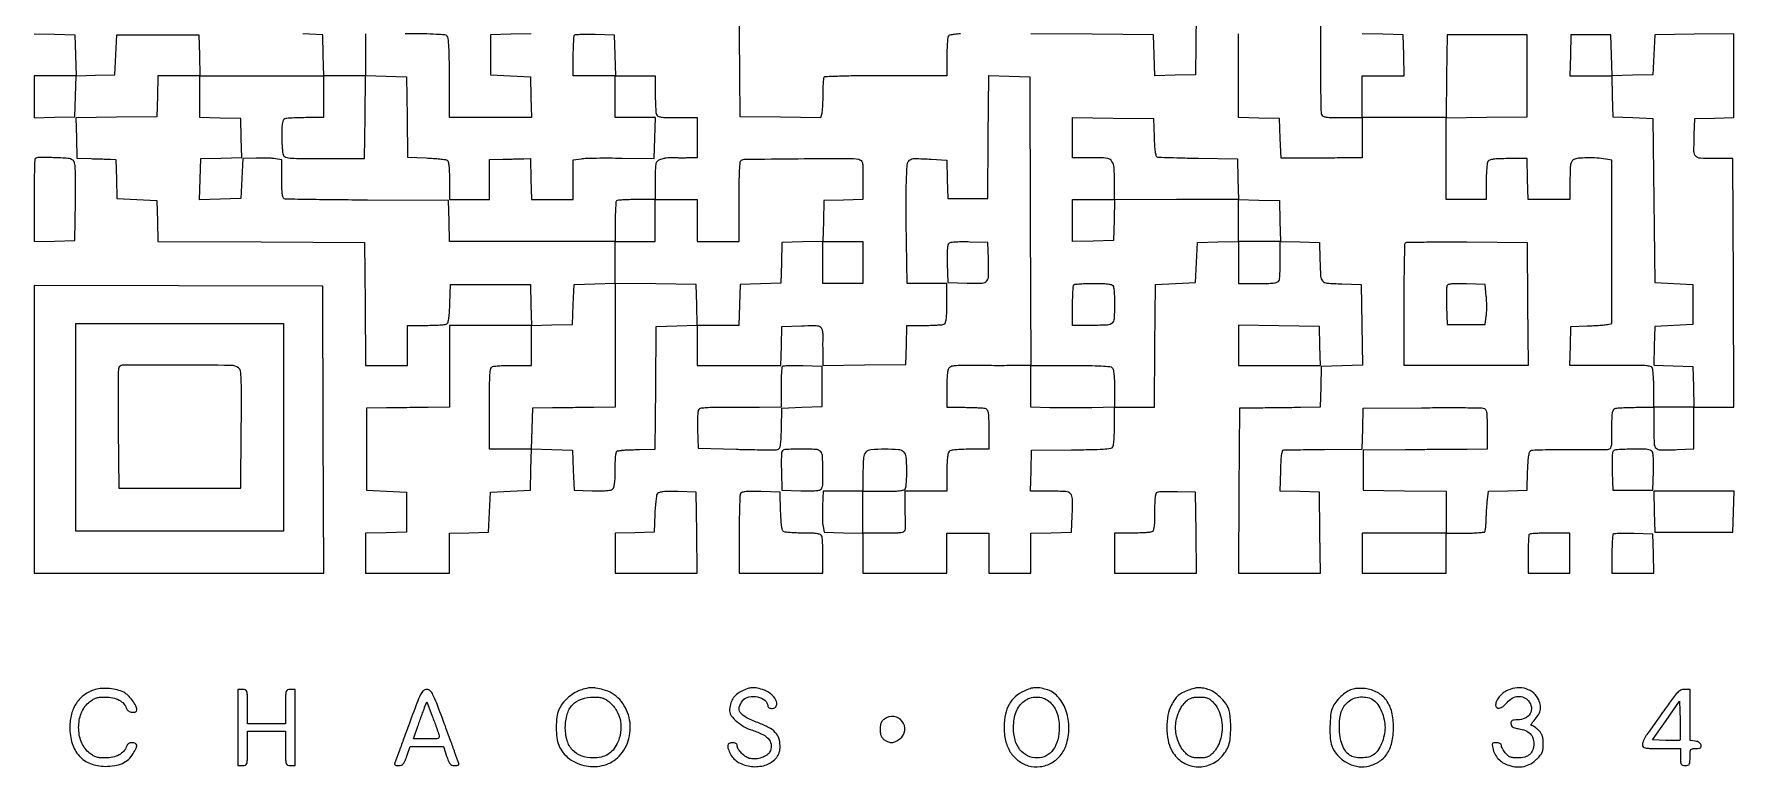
# Model space of a CAD drawing. Extents: x 179 to 1071, y 112 to 1107.
# Drawn here: x 179 to 1071, y 112 to 497 of the extents above; entities that cross this region are included whole.
import ezdxf

# ---------------------------------------------------------------- set-up
doc = ezdxf.new("R2010")
doc.units = 0

msp = doc.modelspace()

# ---------------------------------------------------------------- linework, layer by layer
for points in [[(665.199826, 497.012968, 0.019108), (661.944063, 496.684251, 0.01918), (659.589, 496.262532, 0.199883), (658.800347, 495.711195, 0.117226), (658.495095, 494.827893, 0.006962), (658.252233, 491.991726, 0.010173), (658.077211, 488.573123, 0.007309), (658.015313, 484.75), (658, 475), (626.059017, 475, 0.002375), (612.881197, 474.937409, 0.005014), (602.661783, 474.737818, 0.001386), (594.260559, 474.466117, 0.250586), (593.523529, 474.03807, 0.114568), (593.287138, 473.33751, 0.006655), (593.096337, 471.070962, 0.00982), (592.956918, 468.3415, 0.007049), (592.904095, 465.28807, -0.006357), (592.853991, 462.139959, -0.00719), (592.724075, 459.121063, -0.006624), (592.542938, 456.561021, -0.038788), (592.326266, 455.230442), (591.773366, 452.960884), (570.636683, 453.230442), (549.5, 453.5), (549.239377, 496.75), (548.978755, 540)], [(854.058563, 500.933985, 0.002012), (854, 486.381787, 0.001876), (854.043884, 474.685605, 0.002895), (854.178303, 464.575525, 0.000928), (854.361525, 455.827192, 0.086115), (854.606989, 454.581787, 0.205218), (855.398405, 453.76761, 0.063068), (857.086379, 453.30265, 0.030363), (860.039857, 453.059586, 0.005351), (865.606989, 453), (876, 453), (876, 442.5), (876, 432), (866.25, 431.875252, -0.001173), (861.692978, 431.827637, -0.000603), (855.985938, 431.788281, -0.0006), (850.113084, 431.761912, -0.000906), (845, 431.754356), (833.5, 431.758208), (833, 442.129104), (832.5, 452.5), (821.75, 452.783832), (811, 453.067663), (811, 475), (811, 496.932337)], [(179, 497.067663), (189.75, 496.783832), (200.5, 496.5), (200.783832, 485.75), (201.067663, 475), (190.033832, 475), (179, 475), (179, 463.966168), (179, 452.932337), (189.75, 453.216168), (200.5, 453.5), (200.783481, 464.215387), (201.066961, 474.930773), (211.283481, 475.215387), (221.5, 475.5), (222, 486), (222.5, 496.5), (244, 496.5), (265.5, 496.5), (265.783832, 485.75), (266.067663, 475), (255.067663, 475), (244.067663, 475), (243.783832, 464.25), (243.5, 453.5), (222.216371, 453.230014), (200.932742, 452.960029), (201.216371, 442.312465), (201.5, 431.6649), (209, 431.490145, -0.001128), (212.070482, 431.411668, -0.001181), (215.094411, 431.320402, -0.001132), (217.70589, 431.229492, -0.005239), (219.215017, 431.157695), (221.930034, 431), (222.215017, 420.75), (222.5, 410.5), (233, 410), (243.5, 409.5), (243.783745, 398.758596), (244.067489, 388.017192), (298.283745, 387.758596), (352.5, 387.5), (352.763853, 355.25), (353.027706, 323), (364.013853, 323), (375, 323), (375, 333.5), (375, 344), (384.75, 344.015313, 0.007309), (388.573123, 344.077211, 0.010173), (391.991726, 344.252233, 0.006962), (394.827893, 344.495095, 0.117226), (395.711195, 344.800347, 0.199883), (396.262532, 345.589, 0.01918), (396.684251, 347.944063, 0.019108), (397.012968, 351.199826, 0.00836), (397.211195, 355.535034), (397.5, 365.5), (418.5, 365.5), (439.5, 365.5), (439.783832, 354.75), (440.067663, 344), (418.533832, 344), (397, 344), (397, 322.5), (397, 301), (385.75, 300.925726, 0.000756), (380.680609, 300.884593, 0.000467), (374.720312, 300.821651, 0.000468), (368.83123, 300.748444, 0.000842), (364, 300.675726), (353.5, 300.5), (353.5, 279), (353.5, 257.5), (364, 257), (374.5, 256.5), (374.5, 246), (374.5, 235.5), (363.75, 235.216168), (353, 234.932337), (353, 224.466168), (353, 214), (375, 214), (397, 214), (397, 224.465017), (397, 234.930034), (407.25, 235.215017), (417.5, 235.5), (418, 246), (418.5, 256.5), (429, 257), (439.5, 257.5), (439.784686, 268.334198), (440.069372, 279.168395), (450.784686, 278.834198), (461.5, 278.5), (462, 268), (462.5, 257.5), (471.850715, 257.211141, 0.009044), (475.957683, 257.15859, 0.018924), (479.150171, 257.296386, 0.020746), (481.513859, 257.587315, 0.132968), (482.600715, 258.083586, 0.151559), (483.265688, 259.104681, 0.036119), (483.681736, 261.113655, 0.025065), (483.9285, 264.120571, 0.007941), (484, 268.622445, -0.007031), (484.062523, 273.068568, -0.025706), (484.286399, 275.877848, -0.037987), (484.652471, 277.62218, -0.308235), (485.25, 278.11535, 0.009119), (485.801517, 278.176405, 0.006205), (486.426562, 278.265064, 0.006254), (487.02778, 278.365684, 0.012489), (487.5, 278.463035, -0.04467), (488.200358, 278.56102, -0.002025), (490.625618, 278.671865, -0.003374), (493.508206, 278.772433, -0.002409), (496.736147, 278.847686), (504.972294, 279), (505.236147, 311.25), (505.5, 343.5), (516.25, 343.783832), (527, 344.067663), (527, 333.533832), (527, 323), (548.965017, 323), (570.930034, 323), (571.215017, 333.25), (571.5, 343.5), (581.722245, 343.784677, -0.003488), (588.334543, 343.922669, -0.050684), (590.662172, 343.718733, -0.165802), (591.830539, 343.053969, -0.120322), (592.534088, 341.720206, -0.014931), (592.746531, 340.752221, -0.015552), (592.897539, 339.786309, -0.015411), (592.976104, 338.945432, -0.063258), (592.943422, 338.435529, 0.043583), (592.876326, 337.787963, 0.002149), (592.850897, 335.639395, 0.003463), (592.849335, 333.083367, 0.002493), (592.881579, 330.230498), (593, 322.960995), (614.75, 323.230498), (636.5, 323.5), (636.784983, 333.75), (637.069966, 344), (645.953196, 344, 0.006301), (649.470775, 344.044332, 0.008183), (652.691626, 344.178303, 0.00637), (655.374672, 344.368246, 0.070866), (656.418213, 344.606989, 0.205218), (657.23239, 345.398405, 0.063068), (657.69735, 347.086379, 0.030363), (657.940414, 350.039857, 0.005351), (658, 355.606989), (658, 366), (647.56992, 366), (637.13984, 366), (636.81992, 387.75, -0.001889), (636.720363, 396.857852, -0.001729), (636.685706, 406.238002, -0.001728), (636.712662, 414.612139, -0.005663), (636.81227, 420.145327, -0.012188), (637.248322, 428.257475, -0.199889), (638.460453, 430.628106, -0.182464), (641.045584, 431.550148, -0.009869), (649.859204, 431.214292), (657.932828, 430.746918), (658.216414, 420.623459), (658.5, 410.5), (669, 410.5), (679.5, 410.5), (679.763898, 442.783691), (680.027795, 475.067381), (690.763898, 474.783691), (701.5, 474.5), (701.756286, 398.75), (702.012572, 323), (691.756286, 322.884747, -0.002515), (687.085615, 322.855752, -0.001473), (681.492766, 322.865636, -0.001473), (675.897585, 322.908485, -0.002505), (671.219086, 322.981535, 0.007851), (666.574156, 323.004389, 0.018684), (663.125842, 322.838241, 0.021773), (660.641621, 322.515866, 0.130772), (659.469086, 321.974344, 0.147167), (658.752873, 320.894965, 0.040516), (658.318041, 318.880678, 0.025825), (658.069478, 315.779627, 0.007086), (658, 310.877555), (658, 301), (667.418213, 301, -0.005951), (671.140776, 300.955695, -0.007831), (674.534475, 300.821697, -0.005915), (677.361889, 300.632106, -0.07203), (678.418213, 300.393011, -0.205218), (679.23239, 299.601595, -0.063068), (679.69735, 297.913621, -0.030363), (679.940414, 294.960143, -0.005351), (680, 289.393011), (680, 279), (670.2, 279, 0.008695), (665.928253, 278.925705, 0.018472), (662.630442, 278.688776, 0.019349), (660.200304, 278.328068, 0.150969), (659.2, 277.8, 0.150969), (658.671932, 276.799696, 0.019349), (658.311224, 274.369558, 0.018472), (658.074295, 271.071747, 0.008695), (658, 266.8), (658, 257), (646.939812, 257), (635.879624, 257), (636.005865, 248.25, -0.001027), (636.04936, 244.734939, -0.001212), (636.07562, 241.409375, -0.001058), (636.085045, 238.601305, -0.007648), (636.066053, 237.25, -0.15749), (635.614629, 235.980962, -0.180944), (634.529323, 235.302638, -0.047129), (632.101853, 235.043371, -0.003053), (625, 235), (614, 235), (614, 246), (614, 257), (624.893011, 257, 0.005003), (630.756842, 257.058671, 0.029178), (633.833669, 257.300233, 0.06089), (635.585285, 257.763049, 0.209079), (636.393011, 258.581787, 0.069666), (636.631409, 259.612488, 0.006839), (636.821697, 262.16144, 0.008541), (636.955641, 265.220668, 0.006668), (637, 268.546604, 0.022801), (636.706202, 274.98586, 0.187618), (635.4215, 277.565157, 0.168407), (632.655197, 278.748051, 0.017601), (625.5, 279, 0.018552), (618.197782, 278.72896, 0.18557), (615.483636, 277.447319, 0.176079), (614.251548, 274.643854, 0.016375), (614, 266.964816), (614, 257), (603.579004, 257), (593.158008, 257), (592.823005, 249.25, 0.007765), (592.734797, 246.062893, 0.007918), (592.746507, 242.895313, 0.007738), (592.842825, 240.145131, 0.032318), (593.033015, 238.5), (593.578029, 235.5), (603.789014, 235.215017), (614, 234.930034), (614, 224.465017), (614, 214), (636, 214), (658, 214), (658, 224.5), (658, 235), (669, 235), (680, 235), (680, 224.5), (680, 214), (691, 214), (702, 214), (702, 224.466168), (702, 234.932337), (712.75, 235.216168), (723.5, 235.5), (723.795054, 244, 0.009943), (723.9279, 252.967356, 0.180053), (722.931202, 255.604424, 0.2029), (720.496251, 256.789002, 0.013105), (712.447116, 257), (701.932337, 257), (702.216168, 267.75), (702.5, 278.5), (723.409228, 278.698619, 0.002817), (733.806455, 278.855962, 0.012035), (740.00521, 279.13407, 0.012627), (744.063125, 279.517286, 0.225229), (745.143915, 280.198619, 0.115145), (745.470651, 281.13425, 0.007691), (745.731394, 283.981782, 0.01076), (745.918688, 287.420453, 0.007831), (745.984687, 291.25), (746, 301), (756.486147, 301), (766.972294, 301), (767.236147, 333.25), (767.5, 365.5), (778, 366), (788.5, 366.5), (789, 377), (789.5, 387.5), (800.25, 387.783832), (811, 388.067663), (811, 377.033832), (811, 366), (821.393011, 366, 0.005351), (826.960143, 366.059586, 0.030363), (829.913621, 366.30265, 0.063068), (831.601595, 366.76761, 0.205218), (832.393011, 367.581787, 0.072102), (832.632129, 368.638915, 0.005887), (832.821697, 371.475801, 0.007809), (832.955696, 374.880803, 0.005929), (833, 378.616771), (833, 388.069966), (843.25, 387.784983), (853.5, 387.5), (853.75078, 379, 0.008001), (854.167162, 369.85434, 0.165236), (855.196667, 367.34273, 0.196929), (857.49116, 366.190479, 0.012174), (865.2603, 365.784869), (875.5, 365.5), (875.769789, 344.284032), (876.039577, 323.068065), (865.269789, 322.784032), (854.5, 322.5), (854.216168, 311.75), (853.932337, 301), (843.716168, 300.878498, -0.000018), (839.011865, 300.822715, -0.00001), (833.269749, 300.754941, -0.00001), (827.453221, 300.686515, -0.000016), (822.5, 300.628498), (811.5, 300.5), (811.239377, 257.25), (810.978755, 214), (832.509265, 214), (854.039775, 214), (853.769888, 235.25), (853.5, 256.5), (843.216527, 256.785353), (832.933054, 257.070705), (833.216527, 267.785353, -0.005159), (833.423758, 273.419085, -0.028969), (833.73962, 276.416048, -0.060504), (834.222008, 278.069978, -0.275849), (835, 278.63465, -0.01907), (836.110313, 278.69176, -0.000368), (841.850999, 278.763631, -0.000888), (848.552126, 278.83069, -0.000595), (856.216168, 278.88465), (875.932337, 279), (876.216168, 289.75), (876.5, 300.5), (907, 300.779881, -0.001543), (918.833446, 300.851959, -0.002337), (929.128125, 300.834787, -0.000876), (937.982137, 300.763127, -0.057195), (939.5, 300.573771, -0.168817), (940.592675, 299.868988, -0.121614), (941.191055, 298.534141, -0.040844), (941.448808, 295.905343, -0.004024), (941.5, 289.544095), (941.5, 279.000412), (931, 278.939798, 0.000371), (925.512826, 278.904048, 0.00011), (917.121875, 278.841297, 0.000111), (907.692912, 278.766623, 0.000119), (898.5, 278.689593), (876.5, 278.5), (876.5, 268), (876.5, 257.5), (898.25, 257.230498), (920, 256.960995), (920, 245.980498), (920, 235), (898, 235), (876, 235), (876, 224.5), (876, 214), (898, 214), (920, 214), (920, 224.5), (920, 235), (929.940983, 235, 0.00746), (933.786464, 235.057378, 0.011518), (937.105837, 235.233054, 0.00599), (939.864695, 235.476159, 0.233445), (940.372299, 235.793375, 0.10677), (940.574085, 236.362294, 0.00702), (940.773561, 238.103455, 0.009921), (940.942349, 240.203897, 0.007236), (941.049745, 242.543375, -0.005029), (941.157143, 245.132315, -0.003738), (941.325846, 247.988754, -0.003778), (941.525526, 250.681363, -0.008533), (941.726907, 252.716215), (942.216955, 256.932429), (952.358477, 257.216215), (962.5, 257.5), (962.788805, 267.464966, -0.008416), (962.987076, 271.790426, -0.018954), (963.316526, 275.05615, -0.018924), (963.738947, 277.427478, -0.195608), (964.288805, 278.230394, -0.134951), (965.267295, 278.550002, -0.002653), (970.578586, 278.773852, -0.006148), (976.822542, 278.926984, -0.004062), (984, 278.95641, 0.000341), (991.250894, 278.932183, 0.000479), (997.726562, 278.921168, 0.000282), (1003.186899, 278.920185, 0.00646), (1004.75, 278.940981, 0.150543), (1006.016919, 279.36796, 0.185809), (1006.694457, 280.403322, 0.049738), (1006.955759, 282.713302, 0.003312), (1007, 289.393011, -0.005351), (1007.059586, 294.960143, -0.030363), (1007.30265, 297.913621, -0.063068), (1007.76761, 299.601595, -0.205218), (1008.581787, 300.393011, -0.07203), (1009.638111, 300.632106, -0.005915), (1012.465525, 300.821697, -0.007831), (1015.859224, 300.955695, -0.005951), (1019.581787, 301), (1029, 301), (1029, 290.116631, 0.009516), (1029.159089, 281.758256, 0.199519), (1030.182582, 279.537886, 0.189407), (1032.499203, 278.63769, 0.008445), (1041.25, 278.818372), (1050, 279.146947), (1050, 290.073474), (1050, 301), (1060.507242, 301), (1071.014483, 301), (1070.757242, 366.25), (1070.5, 431.5), (1060.704844, 431.5, -0.013476), (1053.2306, 431.701484, -0.207462), (1050.977276, 432.826381, -0.175915), (1050.063646, 435.326274, -0.009205), (1050.204946, 444), (1050.5, 452.5), (1060.75, 452.784983), (1071, 453.069966), (1071, 475.055272), (1071, 497.040577), (1050.25, 496.770288), (1029.5, 496.5), (1029, 486), (1028.5, 475.5), (1017.784171, 475.216515), (1007.068343, 474.93303), (1006.784171, 485.716515), (1006.5, 496.5), (996, 496.5), (985.5, 496.5), (985.216168, 485.75), (984.932337, 475), (995.932337, 475), (1006.932337, 475), (1007.216168, 464.25), (1007.5, 453.5), (1018, 453), (1028.5, 452.5), (1029, 409.5), (1029.5, 366.5), (1039.5, 366), (1049.5, 365.5), (1049.5, 355), (1049.5, 344.5), (1039.5, 344), (1029.5, 343.5), (1029.215407, 333.285365), (1028.930815, 323.07073), (1039.215407, 322.785365), (1049.5, 322.5), (1049.783832, 311.75), (1050.067663, 301), (1039.533832, 301), (1029, 301), (1028.984687, 310.75, 0.007993), (1028.917412, 314.581548, 0.010939), (1028.726302, 318.026457, 0.007917), (1028.45999, 320.877782, 0.114509), (1028.126581, 321.829429, 0.196609), (1027.220955, 322.472579, 0.032607), (1025.067193, 322.829141, 0.022473), (1021.717902, 323.009962, 0.006044), (1016.391893, 322.99349, -0.001772), (1011.475564, 322.936275, -0.001086), (1005.67828, 322.901944, -0.001088), (999.938622, 322.892906, -0.001939), (995.215017, 322.914061), (984.930034, 323), (985.215017, 333.25), (985.5, 343.5), (994, 343.75078, 0.004838), (997.419303, 343.884786, 0.005643), (1000.664062, 344.080136, 0.005034), (1003.402336, 344.303764, 0.033722), (1004.75, 344.519832), (1007, 345.038104), (1007, 387.907761), (1007, 430.777418), (1003.75, 431.305338, 0.026057), (999.130349, 431.810552, 0.018898), (993.955895, 431.909064, 0.01633), (989.270969, 431.66798, 0.102185), (986.982836, 430.990814, 0.131202), (985.914687, 429.991111, 0.095196), (985.326369, 428.464119, 0.039443), (985.058775, 425.772323, 0.00506), (985, 419.964816), (985, 410), (974.033832, 410), (963.067663, 410), (962.783832, 420.75), (962.5, 431.5), (952.712919, 431.5, 0.00665), (947.739107, 431.433843, 0.028066), (944.767521, 431.187479, 0.048144), (942.919948, 430.74503, 0.170654), (941.978232, 430, 0.109035), (941.605034, 428.965489, 0.009918), (941.304487, 426.223437, 0.012476), (941.090353, 422.902151, 0.009445), (941.015313, 419.25), (941, 410), (930.5, 410), (920, 410), (920, 431.480112), (920, 452.960225), (941.25, 453.230112), (962.5, 453.5), (962.5, 475), (962.5, 496.5), (941.5, 496.5), (920.5, 496.5), (920.230498, 474.75), (919.960995, 453), (897.980498, 453), (876, 453), (876, 464), (876, 475), (887.033832, 475), (898.067663, 475), (897.783832, 485.75), (897.5, 496.5), (886.75, 496.783832), (876, 497.067663)], [(439.933016, 497.066984), (429.216508, 496.783492), (418.5, 496.5), (418.5, 486), (418.5, 475.5), (429, 475), (439.5, 474.5), (439.783832, 463.75), (440.067663, 453), (418.533832, 453), (397, 453), (397, 473.8, 0.003169), (396.937931, 483.593081, 0.010454), (396.721154, 490.045513, 0.00933), (396.391927, 494.538104, 0.175156), (395.8, 495.8, 0.175156), (394.538104, 496.391927, 0.00933), (390.045513, 496.721154, 0.010454), (383.593081, 496.937931, 0.003169), (373.8, 497)]]:
    msp.add_lwpolyline(points, format="xyb")
for points in [[(788.763808, 507.716028), (788.5, 475.5), (777.784171, 475.216515), (767.068343, 474.93303), (766.784171, 485.716515), (766.5, 496.5), (734.25, 496.763853), (702, 497.027706)], [(353, 497), (353, 486), (353, 475), (342.033832, 475), (331.067663, 475), (330.783832, 485.75), (330.5, 496.5), (320, 497)]]:
    msp.add_lwpolyline(points)
for points in [[(483.783832, 485.75), (484.067663, 475), (494.533832, 475), (505, 475), (505, 465.581787, 0.005951), (505.044305, 461.859224, 0.007831), (505.178303, 458.465525, 0.005915), (505.367894, 455.638111, 0.07203), (505.606989, 454.581787, 0.205218), (506.398405, 453.76761, 0.063068), (508.086379, 453.30265, 0.030363), (511.039857, 453.059586, 0.005351), (516.606989, 453), (527, 453), (527, 442.5), (527, 432), (522.25, 431.860223, -0.005375), (520.174262, 431.821467, -0.003894), (517.861799, 431.821166, -0.003934), (515.665455, 431.855269, -0.008568), (513.981656, 431.923547, 0.028127), (512.435027, 431.925749, 0.019521), (510.694401, 431.761907, 0.019745), (509.030201, 431.47217, 0.037884), (507.731656, 431.088075, 0.081554), (506.122315, 430.153615, 0.161357), (505.344023, 428.917788, 0.056819), (505.049754, 426.641344, 0.00376), (505, 420.024751), (505, 410), (516, 410), (527, 410), (527, 399), (527, 388), (538, 388), (549, 388), (549, 408.940983, -0.002933), (549.059234, 419.038575, -0.011101), (549.273548, 425.352018, -0.009839), (549.599131, 429.63853, -0.234601), (550.219058, 430.635385, -0.136684), (552.178663, 431.202891, -0.000378), (579.934159, 431.465211, -0.001009), (606.313638, 431.641357, -0.045567), (611.75, 431.170424, -0.140502), (613.014703, 430.549084, -0.158476), (613.685894, 429.378518, -0.047978), (613.952393, 426.974487, -0.003631), (614, 420.418406), (614, 410.069966), (603.75, 409.784983), (593.5, 409.5), (593.216168, 398.75), (592.932337, 388), (603.466168, 388), (614, 388), (614, 377), (614, 366), (603.5, 366), (593, 366), (593, 377.033832), (593, 388.067663), (582.25, 387.783832), (571.5, 387.5), (571.216508, 376.783492), (570.933016, 366.066984), (560.216508, 365.783492), (549.5, 365.5), (549.216168, 354.75), (548.932337, 344), (538, 344), (527.067663, 344), (526.783832, 354.75), (526.5, 365.5), (505.25, 365.769888), (484, 366.039775), (484, 333.519888), (484, 301), (472.75, 300.925726, 0.000756), (467.680609, 300.884593, 0.000467), (461.720312, 300.821651, 0.000468), (455.83123, 300.748444, 0.000842), (451, 300.675726), (440.5, 300.5), (440.216168, 289.75), (439.932337, 279), (428.966168, 279), (418, 279), (418, 300.393011, -0.002045), (418.049566, 312.514173, -0.015901), (418.275578, 318.164693, -0.030015), (418.696146, 321.337463, -0.258697), (419.581787, 322.393011, -0.07203), (420.638111, 322.632106, -0.005915), (423.465525, 322.821697, -0.007831), (426.859224, 322.955695, -0.005951), (430.581787, 323), (440, 323), (440, 333.466168), (440, 343.932337), (450.75, 344.216168), (461.5, 344.5), (462, 355), (462.5, 365.5), (473.25, 365.783832), (484, 366.067663), (484, 377.033832), (484, 388), (440.533832, 388), (397.067663, 388), (396.783832, 398.75), (396.5, 409.5), (354.018581, 409.731815, -0.001057), (337.642056, 409.855788, -0.001685), (323.643433, 410.038532, -0.000323), (311.303412, 410.249198, -0.087394), (310.268581, 410.45043, -0.244786), (309.663416, 411.134518, -0.030906), (309.293946, 413.138328, -0.023203), (309.065307, 416.216341, -0.006937), (309, 420.923302), (309, 430.909374), (305.75, 431.443641, 0.025929), (304.039527, 431.634436, 0.007609), (301.398438, 431.750775, 0.00762), (298.418357, 431.791197, 0.008112), (295.5, 431.738954), (288.5, 431.5), (288, 421), (287.5, 410.5), (276.715822, 410.215822), (265.931643, 409.931643), (266.215822, 420.715822), (266.5, 431.5), (277.284606, 431.784183), (288.069211, 432.068365), (287.784606, 442.284183), (287.5, 452.5), (276.75, 452.783832), (266, 453.067663), (266, 464.033832), (266, 475), (298.5, 475), (331, 475), (331, 464), (331, 453), (321.581787, 453, 0.005951), (317.859224, 452.955695, 0.007831), (314.465525, 452.821697, 0.005915), (311.638111, 452.632106, 0.07203), (310.581787, 452.393011, 0.188329), (309.787918, 451.670019, 0.071886), (309.31469, 450.223948, 0.035943), (309.06419, 447.749366, 0.007258), (309, 443.32727, 0.009887), (309.06651, 439.963907, 0.012432), (309.267074, 436.854244, 0.010616), (309.553271, 434.274829, 0.090159), (309.909187, 433.169685, 0.215413), (311.151507, 432.215317, 0.038649), (314.109923, 431.757737, 0.017506), (319.500881, 431.535576, 0.002004), (331.659187, 431.509214), (352.5, 431.547575), (352.769596, 453.30742), (353.039192, 475.067266), (363.769596, 474.783633), (374.5, 474.5), (374.769551, 453.365522), (375.039103, 432.231044), (384.769551, 431.835524, -0.006929), (388.587919, 431.627281, -0.009555), (392.008868, 431.327351, -0.00662), (394.846901, 430.985715, -0.106468), (395.75, 430.660985, -0.200997), (396.331606, 429.840721, -0.026002), (396.698973, 427.67557, -0.021483), (396.931155, 424.505891, -0.00754), (397, 419.940983), (397, 410), (407.5, 410), (418, 410), (418, 420.5), (418, 431), (425.25, 431.182616, -0.000251), (428.282399, 431.257473, -0.000232), (431.398438, 431.331383, -0.000231), (434.175464, 431.394681, -0.000769), (436, 431.432616), (439.5, 431.5), (439.783832, 420.75), (440.067663, 410), (451.033832, 410), (462, 410), (462, 420.438727), (462, 430.877454), (466.25, 431.475563, -0.027578), (468.822821, 431.693928, -0.00372), (474.245312, 431.813719, -0.004283), (480.679601, 431.852846, -0.003597), (487.5, 431.786836), (504.5, 431.5), (504.783832, 442.25), (505.067663, 453), (494.533832, 453), (484, 453), (484, 464), (484, 475), (473, 475), (462, 475), (462, 485.333333, -0.006317), (462.050668, 489.343898, -0.009512), (462.205463, 492.836713, -0.004898), (462.419778, 495.762931, -0.177451), (462.699448, 496.366114, -0.183378), (463.300668, 496.636532, -0.005301), (466.145783, 496.777033, -0.010046), (469.547259, 496.840477, -0.006672), (473.449448, 496.782781), (483.5, 496.5)], [(766.786761, 442.704509, 0.007903), (766.983714, 438.337804, 0.021199), (767.304425, 435.243323, 0.023202), (767.719753, 433.107482, 0.253272), (768.286761, 432.479689, 0.075132), (769.227791, 432.298576, 0.001002), (775.165486, 432.071934, 0.002839), (782.055565, 431.861932, 0.001858), (790, 431.694476), (810.5, 431.338593), (810.783492, 420.702789), (811.066984, 410.066984), (821.783492, 409.783492), (832.5, 409.5), (832.783832, 398.75), (833.067663, 388), (822.033832, 388), (811, 388), (811, 398.999783), (811, 409.999567), (778.533539, 409.970903), (746.067078, 409.94224), (745.783539, 399.22112), (745.5, 388.5), (734.75, 388.216168), (724, 387.932337), (724, 398.966168), (724, 410), (735, 410), (746, 410), (746, 419.428571, 0.016999), (745.750501, 426.765295, 0.124365), (744.668566, 430.080619, 0.206324), (742.40659, 431.631286, 0.059972), (738.097879, 431.951645, -0.005873), (735.994299, 431.880434, -0.003366), (733.455315, 431.841425, -0.003361), (730.90186, 431.836549, -0.005587), (728.75, 431.870953), (724, 432), (724, 442.519888), (724, 453.039775), (745.25, 452.769888), (766.5, 452.5)], [(179.666667, 431.333333, 0.189801), (179.3961, 430.711254, 0.001218), (179.195833, 424.585895, 0.004643), (179.048092, 417.538437, 0.002919), (179, 409.299502), (179, 387.932337), (189.75, 388.216168), (200.5, 388.5), (200.754296, 409, 0.002073), (200.852956, 420.948209, 0.01757), (200.686301, 426.317956, 0.038884), (200.252535, 429.311683, 0.180386), (199.313166, 430.75, 0.143383), (196.907412, 431.62949, 0.008995), (189.280927, 431.993331, 0.007458), (181.535771, 432.107706, 0.198873)], [(484.666667, 409.333333, 0.178563), (484.399803, 408.754503, 0.004516), (484.195833, 405.827083, 0.009111), (484.048276, 402.341612, 0.006022), (484, 398.333333), (484, 388), (494.5, 388), (505, 388), (505, 399), (505, 410), (495.166667, 410, 0.006327), (491.350087, 409.951706, 0.009526), (488.026042, 409.804167, 0.004912), (485.241448, 409.599886, 0.177413)], [(659.211769, 387.1713, 0.194409), (658.60482, 386.304382, 0.033527), (658.279413, 384.284794, 0.023597), (658.138468, 381.191727, 0.006852), (658.211769, 376.417355), (658.5, 366.5), (668.722245, 366.215323, 0.013848), (676.5543, 366.214168, 0.210395), (678.951391, 367.349379, 0.179386), (679.934656, 369.971409, 0.009619), (679.795054, 379), (679.5, 387.5), (670, 387.753945, 0.008497), (666.267186, 387.790269, 0.011674), (662.912207, 387.687545, 0.00849), (660.137493, 387.490389, 0.12262)], [(962.763853, 355.25), (963.027706, 323), (952.763853, 322.926805, -0.00126), (944.527276, 322.888824, -0.000694), (934.455126, 322.881746, -0.00058), (922.339842, 322.904102, -0.000334), (907.75, 322.957682), (898, 323), (898, 354.833333, -0.002001), (898.049029, 367.086392, -0.003231), (898.199888, 377.515513, -0.000593), (898.402981, 386.698691, -0.192864), (898.680468, 387.347135, -0.194926), (899.328722, 387.621499, -0.000608), (908.434599, 387.750224, -0.003285), (918.778546, 387.815907, -0.002034), (930.930468, 387.763802), (962.5, 387.5)], [(745.393011, 364.418213, -0.068212), (745.631014, 363.402617, -0.007405), (745.821697, 360.999125, -0.008969), (745.95561, 358.116529, -0.007121), (746, 355, -0.012707), (745.809561, 347.507656, -0.192687), (744.74294, 345.191322, -0.180645), (742.343494, 344.173683, -0.010922), (734.393011, 344), (724, 344), (724, 354.333333, -0.006022), (724.048276, 358.341612, -0.009111), (724.195833, 361.827083, -0.004516), (724.399803, 364.754503, -0.178563), (724.666667, 365.333333, -0.177151), (725.240534, 365.599816, -0.005003), (727.994614, 365.804167, -0.009619), (731.284117, 365.951702, -0.006396), (735.059678, 366, -0.005893), (740.231606, 365.939041, -0.032092), (743.020372, 365.693741, -0.066055), (744.624187, 365.225925, -0.199759)], [(920.44275, 364.711405, 0.081149), (920.248444, 363.774362, 0.00524), (920.158923, 360.981301, 0.007536), (920.137209, 357.634347, 0.00554), (920.210159, 353.924983), (920.5, 344.5), (930.5, 344.5), (940.5, 344.5), (941.08534, 348.886315, 0.022863), (941.269448, 350.99849, 0.010307), (941.326793, 353.780045, 0.01018), (941.266834, 356.724741, 0.013684), (941.08534, 359.386315), (940.5, 365.5), (930.732592, 365.786422, 0.006215), (925.820487, 365.869374, 0.027145), (922.9185, 365.724677, 0.046335), (921.158442, 365.373938, 0.232847)], [(223.453816, 321.740243, 0.089548), (223.261817, 320.729866, 0.000598), (223.19019, 311.747155, 0.00234), (223.168607, 301.460077, 0.00149), (223.235201, 289.490243), (223.5, 258.5), (255.5, 258.5), (287.5, 258.5), (287.765726, 289.5, 0.001225), (287.879013, 308.006621, 0.012082), (287.71941, 315.793845, 0.024457), (287.315418, 320.099227, 0.201729), (286.324597, 321.75, 0.157681), (282.495237, 323.016106, 0.001671), (254.221233, 323.106234, 0.001077), (225.335041, 323.03952, 0.309316)], [(571.699448, 322.366114, 0.177451), (571.419778, 321.762931, 0.004898), (571.205463, 318.836713, 0.009512), (571.050668, 315.343898, 0.006317), (571, 311.333333), (571, 301), (559.75, 300.937986, -0.000938), (554.750755, 300.919806, -0.000622), (549.014063, 300.916842, -0.000626), (543.443158, 300.927875, -0.001221), (539, 300.95309, 0.008376), (535.267205, 300.920862, 0.011482), (531.912207, 300.758528, 0.008361), (529.138138, 300.513688, 0.119889), (528.211769, 300.182459, 0.19297), (527.605143, 299.309896, 0.033421), (527.279663, 297.285875, 0.023559), (527.138636, 294.189726, 0.006866), (527.211769, 289.417355), (527.5, 279.5), (547.5, 279, 0.001866), (555.288146, 278.834381, 0.002749), (562.129446, 278.752058, 0.001275), (567.955579, 278.728846, 0.051796), (569.217265, 278.858071, 0.217447), (570.130898, 279.52954, 0.082416), (570.677993, 281.055196, 0.033565), (571.002993, 283.925505, 0.00477), (571.217265, 289.858071), (571.5, 300.5), (582, 301), (592.5, 301.5), (592.5, 312), (592.5, 322.5), (582.449448, 322.782781, 0.006672), (578.547259, 322.840477, 0.010046), (575.145783, 322.777033, 0.005301), (572.300668, 322.636532, 0.183378)], [(744.8, 321.8, -0.150748), (745.327463, 320.801886, -0.01942), (745.688406, 318.382177, -0.018541), (745.925571, 315.101329, -0.008771), (746, 310.858799), (746, 301.117599), (734.094127, 300.808799, -0.003738), (728.800556, 300.711094, -0.002474), (722.720454, 300.674424, -0.00249), (716.812045, 300.69745, -0.004837), (712.094127, 300.784983), (702, 301.069966), (702, 312.034983), (702, 323), (722.8, 323, -0.003169), (732.593081, 322.937931, -0.010454), (739.045513, 322.721154, -0.00933), (743.538104, 322.391927, -0.175156)], [(571.428774, 277.674983, 0.081654), (571.239658, 276.758353, 0.005045), (571.154817, 273.970602, 0.007376), (571.136178, 270.631743, 0.005394), (571.210159, 266.924983), (571.5, 257.5), (581.417355, 257.211769, 0.006827), (586.195195, 257.138177, 0.023663), (589.282937, 257.278982, 0.033714), (591.294865, 257.604266, 0.19692), (592.152042, 258.211769, 0.135963), (592.954873, 260.85283, 0.010702), (592.980317, 268.265401, 0.009077), (592.709362, 275.762801, 0.184843), (591.8, 277.8, 0.187671), (589.283421, 278.90689, 0.012371), (581.211649, 279.05708, 0.010192), (573.04182, 278.840358, 0.297728)], [(1007.428774, 277.674983, 0.081654), (1007.239658, 276.758353, 0.005045), (1007.154817, 273.970602, 0.007376), (1007.136178, 270.631743, 0.005394), (1007.210159, 266.924983), (1007.5, 257.5), (1018, 257.5), (1028.5, 257.5), (1028.788231, 267.417355, 0.006827), (1028.861823, 272.195195, 0.023663), (1028.721018, 275.282937, 0.033714), (1028.395734, 277.294865, 0.19692), (1027.788231, 278.152042, 0.136787), (1024.904818, 279.023449, 0.011257), (1016.975547, 279.016201, 0.007704), (1008.836593, 278.699969, 0.295732)], [(506.191104, 255.730267, 0.130478), (505.740409, 254.755874, 0.01114), (505.321331, 252.010214, 0.01414), (504.98226, 248.661415, 0.010482), (504.790118, 244.945876), (504.5, 235.5), (494.25, 235.215017), (484, 234.930034), (484, 224.465017), (484, 214), (505.519888, 214), (527.039775, 214), (526.769888, 235.25), (526.5, 256.5), (516.900987, 256.784391, 0.007277), (512.237553, 256.854647, 0.02466), (509.198281, 256.706214, 0.036405), (507.194197, 256.360369, 0.159945)], [(549.644818, 255.516793, 0.083002), (549.405929, 254.343037, 0.001845), (549.223629, 248.551688, 0.004129), (549.090903, 241.753036, 0.002774), (549.046505, 233.983133), (549.043185, 214), (571.021592, 214), (593, 214), (593, 222.918213, 0.006277), (592.955669, 226.449196, 0.008159), (592.821697, 229.68135, 0.006338), (592.631778, 232.373807, 0.070946), (592.393011, 233.418213, 0.194682), (591.644645, 234.219983, 0.068336), (590.110608, 234.692539, 0.033702), (587.463534, 234.944731, 0.006483), (582.643011, 235.015313, -0.007787), (579.052528, 235.077247, -0.010713), (575.829971, 235.252233, -0.007626), (573.161051, 235.495577, -0.115495), (572.288805, 235.800347, -0.199883), (571.737468, 236.589, -0.01918), (571.315749, 238.944063, -0.019108), (570.987032, 242.199826, -0.00836), (570.788805, 246.535034), (570.5, 256.5), (560.369905, 256.783659, 0.005263), (554.898866, 256.879235, 0.031139), (552.040426, 256.72095, 0.066888), (550.418535, 256.304819, 0.207832)], [(768.25, 256.355184, 0.239041), (767.660397, 255.663697, 0.029097), (767.295156, 253.640249, 0.022831), (767.066365, 250.585193, 0.007274), (767, 246.023655, -0.00582), (766.939224, 240.802354, -0.031866), (766.694219, 237.992983, -0.065677), (766.22676, 236.378691, -0.200462), (765.418213, 235.606989, -0.070946), (764.373807, 235.368222, -0.006338), (761.68135, 235.178303, -0.008159), (758.449196, 235.044331, -0.006277), (754.918213, 235), (746, 235), (746, 224.5), (746, 214), (767.519888, 214), (789.039775, 214), (788.769888, 235.25), (788.5, 256.5), (779, 256.688517, 0.005334), (775.26986, 256.722736, 0.007376), (771.923437, 256.668364, 0.004885), (769.128197, 256.554344, 0.086451)], [(963.666667, 234.333333, 0.177413), (963.400114, 233.758552, 0.004912), (963.195833, 230.973958, 0.009526), (963.048294, 227.649913, 0.006327), (963, 223.833333), (963, 214), (974, 214), (985, 214), (985, 224.5), (985, 235), (974.666667, 235, 0.006022), (970.658388, 234.951724, 0.009111), (967.172917, 234.804167, 0.004516), (964.245497, 234.600197, 0.178563)], [(1007.699448, 234.366114, 0.176241), (1007.420111, 233.767337, 0.005323), (1007.205463, 230.983588, 0.009942), (1007.050687, 227.652202, 0.006636), (1007, 223.833333), (1007, 214), (1018.034983, 214), (1029.069966, 214), (1028.784983, 224.25), (1028.5, 234.5), (1018.449448, 234.782781, 0.006672), (1014.547259, 234.840477, 0.010046), (1011.145783, 234.777033, 0.005301), (1008.300668, 234.636532, 0.183378)], [(211.036535, 152.877046, 0.081709), (205.437614, 150.130534, 0.090727), (201.245819, 145.813905, 0.085159), (198.673624, 140.05188, 0.06257), (197.8, 133.097983, 0.073113), (199.052217, 124.580173, 0.11121), (202.711332, 118.091073, 0.118259), (208.604855, 114.055458, 0.090137), (216.318318, 112.610294, 0.040201), (221.330952, 112.986635, 0.067885), (225.361164, 114.193076, 0.077513), (228.547921, 116.286132, 0.071972), (231.040484, 119.298549, 0.023634), (232.568046, 122.092813, 0.134762), (232.876628, 123.740654, 0.277875), (232.210982, 124.663525, 0.101309), (230.567388, 125, 0.061149), (229.499882, 124.868956, 0.082371), (228.60805, 124.482755, 0.08871), (227.936101, 123.85678, 0.084328), (227.508279, 123.026085, -0.105987), (226.080701, 120.524175, -0.086222), (223.654789, 118.605894, -0.073668), (220.35958, 117.403113, -0.050772), (216.399938, 117, -0.021395), (213.424644, 117.127371, -0.061875), (211.411122, 117.554768, -0.067649), (209.664967, 118.437023, -0.029408), (207.609513, 120.03799, -0.123545), (203.776604, 125.587761, -0.089884), (202.433265, 133, -0.089884), (203.776604, 140.412239, -0.123545), (207.609513, 145.96201, -0.029408), (209.664967, 147.562977, -0.067649), (211.411122, 148.445232, -0.061875), (213.424644, 148.872629, -0.021395), (216.399938, 149, -0.050772), (220.35958, 148.596887, -0.073668), (223.654789, 147.394106, -0.086222), (226.080701, 145.475825, -0.105987), (227.508279, 142.973915, 0.185554), (228.547519, 141.6736, 0.099942), (230.516103, 140.998489, 0.126694), (232.291512, 141.214176, 0.309569), (232.996262, 142.25, 0.123827), (232.456077, 144.370925, 0.037311), (230.645681, 147.193038, 0.038018), (228.32643, 149.832214, 0.074282), (226.061456, 151.46822, 0.057629), (222.708505, 152.738394, 0.038392), (218.65506, 153.435195, 0.038426), (214.548649, 153.503692, 0.058281)], [(286, 133), (286, 113), (288.5, 113, 0.104331), (289.950811, 113.306062, 0.224677), (290.680556, 114.15, 0.064117), (290.955995, 116.064536, 0.003707), (291, 122), (291, 131), (301, 131), (311, 131), (311, 122, 0.003707), (311.044005, 116.064536, 0.064117), (311.319444, 114.15, 0.224677), (312.049189, 113.306062, 0.104331), (313.5, 113), (316, 113), (316, 133), (316, 153), (313.5, 153, 0.104331), (312.049189, 152.693938, 0.224677), (311.319444, 151.85, 0.064117), (311.044005, 149.935464, 0.003707), (311, 144), (311, 135), (301, 135), (291, 135), (291, 144, 0.003707), (290.955995, 149.935464, 0.064117), (290.680556, 151.85, 0.224677), (289.950811, 152.693938, 0.104331), (288.5, 153), (286, 153)], [(375.5, 133.85881, -0.000077), (372.79285, 126.462418, -0.00012), (370.458333, 120.091909, -0.000032), (368.418436, 114.530599, -0.004316), (368.166667, 113.862242, 0.302104), (368.239352, 113.533936, 0.098815), (368.678024, 113.253284, 0.060641), (369.424517, 113.061854, 0.032485), (370.375543, 113, 0.083737), (371.774982, 113.236024, 0.131827), (372.777303, 113.916334, 0.077418), (373.637081, 115.29438, 0.015505), (374.693596, 118), (376.469438, 123), (385.154352, 123), (393.839267, 123), (395.5, 118, 0.015662), (396.481259, 115.328464, 0.075427), (397.303133, 113.938197, 0.13077), (398.262764, 113.243987, 0.091807), (399.580367, 113, 0.024638), (400.507614, 113.045718, 0.039179), (401.289233, 113.185406, 0.046449), (401.845298, 113.387125, 0.290254), (402, 113.631169, 0.085752), (401.916407, 114.114994, 0.000291), (399.899735, 119.766526, 0.001582), (397.591046, 126.160631, 0.00099), (394.850162, 133.631169, 0.002121), (390.336013, 145.702087, 0.026085), (388.35757, 150.201485, 0.081982), (386.837056, 152.286812, 0.197119), (385.100162, 152.996568, 0.195649), (383.369109, 152.289586, 0.083113), (381.864335, 150.229208, 0.026416), (379.92032, 145.782408, 0.002151)], [(465.637261, 152.535187, 0.054347), (462.183935, 150.862645, 0.044777), (458.921399, 148.387012, 0.045442), (456.204032, 145.419151, 0.061639), (454.376839, 142.282119, 0.072515), (453.364571, 138.469588, 0.028347), (453.047711, 133.018943, 0.028381), (453.350342, 127.557846, 0.071037), (454.351044, 123.702258, 0.135639), (459.914415, 116.61348, 0.114439), (468.696085, 112.818968, 0.114084), (478.274037, 113.271463, 0.134168), (486.037355, 117.93704, 0.129577), (491.216433, 127.301291, 0.120964), (491.290089, 138.264024, 0.12623), (486.331074, 147.670283, 0.148021), (477.715848, 152.841332, 0.016058), (473.903762, 153.672044, 0.051994), (471.32482, 153.875046, 0.057049), (468.889088, 153.5335, 0.022293)], [(550.386113, 152.087869, 0.069758), (547.66821, 150.362728, 0.078295), (545.651318, 148.014635, 0.076369), (544.41938, 145.108548, 0.062208), (544, 141.750777, 0.167036), (544.880097, 139.189828, 0.050901), (547.755645, 136.186982, 0.047356), (551.696256, 133.428745, 0.050648), (556, 131.533373, -0.040006), (561.508306, 129.245926, -0.108368), (564.754377, 126.569751, -0.16281), (565.851236, 123.494947, -0.128516), (565.021109, 120.039442, -0.129782), (563.506754, 118.412323, -0.060279), (560.880057, 117.166909, -0.057066), (557.806036, 116.517092, -0.073057), (554.920197, 116.665961, -0.093453), (552.628065, 117.591476, -0.05475), (550.318403, 119.457357, -0.05591), (548.562617, 121.672696, -0.140535), (548, 123.634859, 0.168371), (547.813561, 124.172818, 0.101284), (547.292172, 124.613486, 0.076532), (546.490336, 124.903496, 0.048608), (545.5, 125, 0.113623), (543.841812, 124.618256, 0.243845), (543.079825, 123.594595, 0.130981), (543.258088, 121.798805, 0.029465), (544.516927, 118.967267, 0.149312), (548.7698, 114.613565, 0.100132), (555.462689, 112.535288, 0.097526), (562.594441, 113.200144, 0.133081), (568.06513, 116.569328, 0.044395), (569.216024, 118.035649, 0.05979), (569.96037, 119.548324, 0.054586), (570.368111, 121.299331, 0.029939), (570.5, 123.5, 0.083242), (569.849905, 127.377803, 0.109573), (567.979091, 130.425921, 0.080848), (564.506588, 133.015134, 0.028597), (558.830304, 135.564845, -0.025786), (552.50955, 138.361476, -0.125214), (549.578795, 140.917727, -0.224107), (549.117656, 143.713233, -0.101147), (550.871159, 147.089216, -0.173319), (554.109679, 149.061028, -0.102794), (558.681789, 149.055606, -0.113074), (562.560682, 147.270811, -0.232656), (564, 144.345012, 0.172986), (564.18751, 143.819249, 0.098327), (564.71468, 143.384501, 0.074706), (565.518389, 143.096168, 0.048868), (566.5, 143, 0.31352), (568.525882, 144.408787, 0.214242), (568.332601, 147.30822, 0.104042), (565.378474, 150.844056, 0.099463), (561.204514, 152.959978, 0.019803), (557.908215, 153.736326, 0.068141), (555.719395, 153.858223, 0.067436), (553.566444, 153.387828, 0.019127)], [(698.5, 152.119269, 0.072233), (693.913059, 149.148703, 0.085313), (690.659506, 145.139049, 0.077576), (688.727802, 139.953904, 0.048566), (688.04947, 133.5, 0.056719), (688.830782, 126.132512, 0.08389), (691.27405, 120.126533, 0.093377), (695.310745, 115.705283, 0.088612), (700.751037, 112.956445, 0.105932), (707.018789, 112.453832, 0.099482), (713.099191, 114.532244, 0.097273), (718.009221, 118.852746, 0.096389), (720.939872, 124.722666, 0.075694), (722.037709, 133.844429, 0.083444), (720.290985, 142.558655, 0.094972), (716.099328, 149.338985, 0.140106), (710.167734, 152.970134, 0.024927), (706.737134, 153.741167, 0.061084), (704.158254, 153.868201, 0.062461), (701.659507, 153.368037, 0.027048)], [(784.740524, 152.570688, 0.028924), (781.51748, 151.205777, 0.067062), (779.343035, 149.742476, 0.065021), (777.593972, 147.726692, 0.025865), (775.729436, 144.566898, 0.078413), (774.016703, 139.481616, 0.043332), (773.480105, 132.932602, 0.043262), (774.081705, 126.363585, 0.075916), (775.842861, 121.210771, 0.115891), (780.84456, 115.410831, 0.11952), (787.850879, 112.526752, 0.12063), (795.348482, 113.184547, 0.119517), (801.723773, 117.230679, 0.042928), (804.355712, 120.47491, 0.068329), (805.937553, 123.67308, 0.05798), (806.751059, 127.545804, 0.022809), (807, 133, 0.013746), (806.922002, 135.836581, 0.013543), (806.688233, 138.678732, 0.013535), (806.348851, 141.154753, 0.049352), (805.938666, 142.6849, 0.07004), (804.217505, 145.832567, 0.043091), (801.407392, 148.995692, 0.043378), (798.141749, 151.591409, 0.078642), (795.044357, 153.0042, 0.019767), (792.033546, 153.71375, 0.058558), (789.919964, 153.872425, 0.057114), (787.798281, 153.538401, 0.018127)], [(870.604322, 153.005326, 0.071877), (867.71922, 151.618475, 0.042159), (864.724617, 149.217296, 0.041605), (862.113201, 146.284564, 0.060083), (860.376839, 143.282119, 0.07604), (859.399794, 139.495421, 0.021235), (859.042426, 133.368656, 0.021382), (859.208244, 127.219267, 0.072833), (860.061334, 123.3151, 0.091885), (862.966032, 118.510735, 0.078339), (867.548416, 114.748801, 0.079548), (872.994027, 112.622434, 0.10007), (878.396867, 112.54663, 0.08835), (884.464326, 114.842136, 0.108354), (888.87266, 118.980284, 0.095028), (891.521253, 125.046784, 0.05463), (892.423899, 133, 0.058862), (891.498033, 141.105872, 0.100406), (888.658323, 147.273956, 0.113335), (883.933165, 151.364121, 0.090523), (877.494902, 153.406823, 0.026557), (875.753454, 153.53518, 0.019671), (873.822897, 153.498756, 0.019997), (871.997959, 153.318986, 0.041623)], [(952.378302, 152.563079, 0.061577), (949.95855, 151.133913, 0.057045), (947.889236, 149.125502, 0.061337), (946.472867, 146.885543, 0.110781), (946, 144.777494, 0.212671), (946.587577, 143.458552, 0.244457), (947.909487, 143.116658, 0.114243), (949.882309, 144.079196, 0.048476), (951.990339, 146.157492, -0.091383), (954.664229, 148.377472, -0.110548), (957.782085, 149.309409, -0.119905), (960.807134, 148.795051, -0.121352), (963.242209, 146.949213, -0.132791), (964.733438, 143.579409, -0.170637), (964.112863, 140.271216, -0.155607), (961.472745, 137.86728, -0.107883), (957.5, 137, 0.022557), (955.679832, 136.917843, 0.107002), (954.6901, 136.607987, 0.176601), (954.17836, 136.006071, 0.088985), (954, 135.011818, 0.111653), (954.226968, 134.00809, 0.140312), (954.855589, 133.296506, 0.082222), (956.05381, 132.783759, 0.020429), (958.152136, 132.359682, -0.055372), (961.630514, 131.400029, -0.101932), (964.071661, 129.790222, -0.114361), (965.503195, 127.491147, -0.082481), (966, 124.5, -0.083593), (965.452981, 121.250955, -0.128186), (963.876763, 118.889579, -0.118032), (961.237296, 117.47405, -0.064409), (957.57258, 117, -0.025169), (955.206994, 117.119155, -0.071236), (953.606154, 117.515812, -0.084229), (952.336488, 118.299819, -0.045791), (951.07258, 119.634859, -0.022783), (950.279285, 120.743809, -0.02434), (949.60882, 121.896738, -0.024866), (949.133627, 122.93744, -0.094937), (949, 123.634859, 0.171208), (948.807861, 124.179538, 0.102956), (948.272319, 124.61916, 0.075708), (947.43911, 124.905518, 0.045007), (946.391592, 125, 0.030567), (944.923905, 124.91019, 0.210683), (944.318064, 124.549067, 0.190543), (944.141737, 123.832903, 0.024544), (944.43672, 122.25, 0.059509), (945.583062, 119.130898, 0.069145), (947.39032, 116.540407, 0.069005), (949.838801, 114.536871, 0.058929), (952.871843, 113.144854, 0.057797), (957.04109, 112.312353, 0.075918), (960.90748, 112.583155, 0.077582), (964.45325, 113.984289, 0.063641), (967.678869, 116.478869, 0.026701), (969.435261, 118.433584, 0.07103), (970.39254, 120.042229, 0.07152), (970.857799, 121.847922, 0.027352), (971, 124.445455, 0.025369), (970.877606, 126.856158, 0.057913), (970.485812, 128.631949, 0.067236), (969.743402, 130.103978, 0.046035), (968.545455, 131.545455, 0.022981), (967.515296, 132.485032, 0.026543), (966.449872, 133.278977, 0.027045), (965.489709, 133.845771, 0.120373), (964.858363, 134, -0.410418), (964.616607, 134.238639, -0.117293), (964.74421, 134.807813, -0.052092), (965.296982, 135.693132, -0.022568), (966.200564, 136.75, 0.043126), (968.340605, 139.471848, 0.090628), (969.382858, 141.941576, 0.097688), (969.443726, 144.496717, 0.056269), (968.580079, 147.462585, 0.114404), (966.019695, 151.021869, 0.10397), (962.068803, 153.243181, 0.096148), (957.286003, 153.787312, 0.083209)], [(1034.895989, 142.75, -0.000689), (1031.969292, 138.592344, -0.00076), (1029.124525, 134.57585, -0.000706), (1026.684255, 131.151778, -0.003879), (1025.350908, 129.316722, 0.027592), (1024.451138, 127.946195, 0.026195), (1023.690579, 126.461432, 0.02715), (1023.159339, 125.078373, 0.07827), (1023, 124.066722, 0.175323), (1023.41105, 122.930487, 0.169794), (1024.459645, 122.301668, 0.047252), (1026.784189, 122.046417, 0.003734), (1033, 122), (1043, 122), (1043, 117.5, 0.012699), (1043.068074, 114.820113, 0.114574), (1043.388889, 113.7, 0.210352), (1044.093239, 113.165617, 0.058662), (1045.5, 113, 0.058662), (1046.906761, 113.165617, 0.210352), (1047.611111, 113.7, 0.114574), (1047.931926, 114.820113, 0.012699), (1048, 117.5, -0.012111), (1048.068681, 120.335012, -0.138566), (1048.42074, 121.383947, -0.212085), (1049.212983, 121.873632, -0.033925), (1051.073324, 122, 0.025155), (1052.60619, 122.077166, 0.117421), (1053.435725, 122.365358, 0.201779), (1053.806801, 122.902618, 0.098731), (1053.814774, 123.75, 0.117082), (1053.486746, 124.483518, 0.081487), (1052.823094, 125.107449, 0.069105), (1051.88131, 125.566982, 0.050305), (1050.741449, 125.816422), (1048, 126.132845), (1048, 139.566422), (1048, 153), (1045.045081, 153, 0.115734), (1043.149897, 152.555371, 0.082552), (1041.376371, 151.274141, 0.036893), (1039.099209, 148.607061, 0.005241)], [(391.434115, 129.25, -0.092726), (391.585547, 127.961213, -0.29846), (391.088917, 127.305272, -0.081193), (389.647625, 127.042055, -0.004651), (385.126961, 127), (378.119146, 127), (380.451647, 133.75, -0.001956), (381.432986, 136.554293, -0.00186), (382.452704, 139.398438, -0.001844), (383.372808, 141.906103, -0.006588), (383.98833, 143.5), (385.192511, 146.5), (387.962982, 139, -0.001388), (389.075046, 135.963601, -0.001569), (390.125447, 133.042188, -0.00143), (391.003685, 130.552813, -0.008604)], [(481.059249, 146.296691, -0.089613), (484.708811, 141.897604, -0.083602), (486.699233, 136.393226, -0.081036), (486.810015, 130.387344, -0.077043), (485.021242, 124.54388, -0.062261), (482.836071, 121.173426, -0.083847), (480.069068, 118.82415, -0.080875), (476.603357, 117.45903, -0.053702), (472.345708, 117.003738, -0.085909), (466.169562, 118.077703, -0.122937), (461.564536, 121.149101, -0.115351), (458.754121, 126.19412, -0.069754), (457.8, 133, -0.069545), (458.761118, 139.876643, -0.118374), (461.597286, 144.907008, -0.12444), (466.289718, 147.942274, -0.081636), (472.673275, 148.996262, -0.022692), (475.452961, 148.872055, -0.055409), (477.458357, 148.464007, -0.062049), (479.187578, 147.659667, -0.035062)], [(711.486321, 146.8321, -0.069979), (713.860809, 144.356476, -0.060844), (715.595445, 141.205861, -0.054991), (716.648366, 137.428896, -0.040522), (717, 133.097218, -0.060079), (716.206811, 126.519811, -0.095905), (713.847609, 121.392633, -0.116238), (710.140977, 118.162056, -0.12196), (705.447767, 117, -0.109482), (700.332024, 118.133755, -0.118914), (696.350685, 121.306873, -0.102022), (693.845555, 126.390837, -0.063709), (693, 133, -0.039799), (693.349679, 137.386057, -0.055105), (694.398367, 141.186884, -0.061272), (696.131616, 144.346776, -0.070161), (698.513679, 146.8321, -0.088676), (701.50599, 148.426731, -0.078344), (705, 148.977583, -0.078344), (708.49401, 148.426731, -0.088676)], [(798.020672, 145.977871, -0.078137), (800.394589, 142.473471, -0.056577), (801.909125, 137.999528, -0.053445), (802.441824, 133.020995, -0.052816), (801.911326, 128.022129, -0.031595), (801.282841, 125.789774, -0.028771), (800.361751, 123.581244, -0.029825), (799.242776, 121.591475, -0.04489), (798.020672, 120.022129, -0.032959), (796.338419, 118.443779, -0.076284), (794.852738, 117.562531, -0.070683), (793.100819, 117.130143, -0.025216), (790.521867, 117, -0.025726), (787.998004, 117.129945, -0.064488), (786.206878, 117.5525, -0.070541), (784.678317, 118.390187, -0.035822), (783.017351, 119.828803, -0.064408), (781.056947, 122.371728, -0.041248), (779.447276, 125.741162, -0.040305), (778.371622, 129.444777, -0.050566), (778.011154, 133, -0.050566), (778.371622, 136.555223, -0.040305), (779.447276, 140.258838, -0.041248), (781.056947, 143.628272, -0.064408), (783.017351, 146.171197, -0.035822), (784.678317, 147.609813, -0.070541), (786.206878, 148.4475, -0.064488), (787.998004, 148.870055, -0.025726), (790.521867, 149, -0.025216), (793.100819, 148.869857, -0.070683), (794.852738, 148.437469, -0.076284), (796.338419, 147.556221, -0.032959)], [(881.885708, 147.3675, -0.094233), (884.160197, 145.030633, -0.046083), (886.130844, 141.352528, -0.044302), (887.497181, 137.104801, -0.055724), (887.956076, 133, -0.055724), (887.497181, 128.895199, -0.044302), (886.130844, 124.647472, -0.046083), (884.160197, 120.969367, -0.094233), (881.885708, 118.6325, -0.099708), (879.230354, 117.471276, -0.050083), (875.578695, 117.055341, -0.050201), (871.944453, 117.372264, -0.106326), (869.352869, 118.465394, -0.092392), (867.123773, 120.738954, -0.058742), (865.427145, 124.046867, -0.051075), (864.357102, 128.160107, -0.03813), (864, 132.836029, -0.024184), (864.23315, 137.653536, -0.057443), (864.98512, 141.156169, -0.070154), (866.394617, 143.95646, -0.054302), (868.635837, 146.538309, -0.101052), (871.452656, 148.249807, -0.070634), (875.102713, 149.003148, -0.070371), (878.833216, 148.711541, -0.098439)], [(1042.656847, 126.323514, -0.190392), (1042.291618, 126.165157, -0.004151), (1040.318646, 126.116738, -0.008885), (1037.978561, 126.120327, -0.005809), (1035.281175, 126.20376), (1028.321498, 126.5), (1035.410749, 136.697778), (1042.5, 146.895556), (1042.786421, 136.817533, -0.003966), (1042.866167, 132.924519, -0.006224), (1042.866507, 129.57773, -0.00211), (1042.818886, 126.703492, -0.193516)], [(625.222506, 137.443296, 0.063636), (624.175063, 136.490503, 0.079652), (623.493093, 135.369675, 0.0664), (623.118462, 133.932734, 0.030617), (623, 132, 0.030617), (623.118462, 130.067266, 0.0664), (623.493093, 128.630325, 0.079652), (624.175063, 127.509497, 0.063636), (625.222506, 126.556704, 0.057167), (627.343674, 125.406696, 0.11193), (629.231157, 125.102751, 0.104949), (631.146318, 125.637747, 0.046278), (633.365141, 127.07258, 0.191717), (635.909086, 131.46012, 0.205895), (634.642706, 136.229982, 0.198825), (630.249561, 138.702583, 0.184844)]]:
    msp.add_lwpolyline(points, format="xyb", close=True)
for points in [[(179, 289.506286), (179, 214), (255.006326, 214), (331.012652, 214), (330.756326, 289.25), (330.5, 364.5), (254.75, 364.756286), (179, 365.012572)], [(310, 290.5), (310, 236), (255.5, 236), (201, 236), (201, 290.5), (201, 345), (255.5, 345), (310, 345)], [(811, 333.519888), (811, 323), (832.534983, 323), (854.069966, 323), (853.784983, 333.25), (853.5, 343.5), (832.25, 343.769888), (811, 344.039775)], [(1029.216168, 246.25), (1029.5, 235.5), (1050, 235.5), (1070.5, 235.5), (1070.783832, 246.25), (1071.067663, 257), (1050, 257), (1028.932337, 257)]]:
    msp.add_lwpolyline(points, close=True)

doc.saveas('drawing.dxf')
